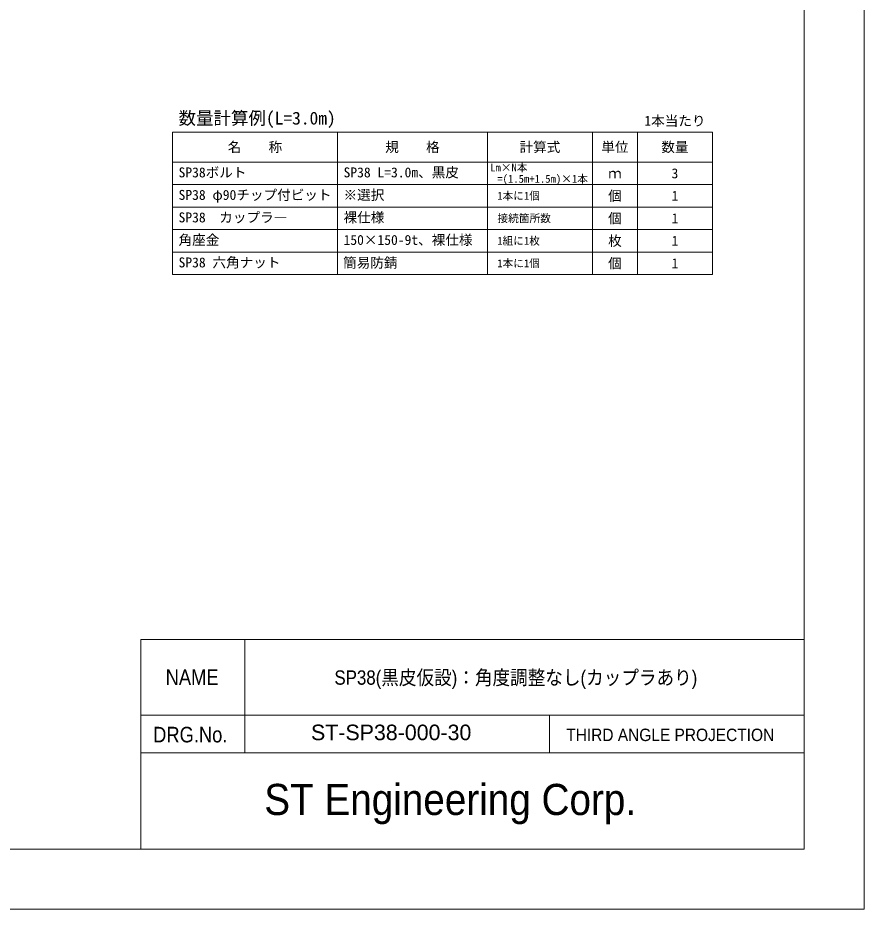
# Model space of a CAD drawing. Units: millimetres at full size, sheet at 1:2; details may follow other scales. Extents: x 10540 to 12220, y 374 to 1562.
# Drawn here: x 11656 to 12220, y 374 to 968 of the extents above; entities that cross this region are included whole.
import ezdxf
from ezdxf.enums import TextEntityAlignment as Align

# ---------------------------------------------------------------- set-up
doc = ezdxf.new("R2010")
doc.units = ezdxf.units.MM
doc.header["$LTSCALE"] = 2
doc.layers.add('7 枠・タイトル', color=7, linetype='Continuous', lineweight=13)
doc.layers.add('8 数量表', color=7, linetype='Continuous', lineweight=13)
doc.styles.add('ＭＳ ゴシック', font='')
doc.styles.add('ＭＳ Ｐゴシック', font='')
doc.styles.get('ＭＳ ゴシック').set_extended_font_data('MS Gothic')
doc.styles.get('ＭＳ Ｐゴシック').set_extended_font_data('MS PGothic')

msp = doc.modelspace()

# ---------------------------------------------------------------- linework, layer by layer
at = {"layer": '7 枠・タイトル'}
for p, q in [((12220.486, 1561.732), (12220.486, 373.732)), ((12180.486, 1521.732), (12180.486, 413.732)), ((11738.169, 553.428), (12180.486, 553.428)), ((11738.169, 553.428), (11738.169, 413.732)), ((11807.539, 553.428), (11807.539, 477.976)), ((11738.169, 503.126), (12180.486, 503.126)), ((12010.617, 503.126), (12010.617, 477.976)), ((11738.169, 477.976), (12180.486, 477.976)), ((10580.486, 413.732), (12180.486, 413.732)), ((10540.486, 373.732), (12220.486, 373.732))]:
    msp.add_line(p, q, dxfattribs=at)
at = {"layer": '8 数量表'}
for p, q in [((11759.314, 891.614), (12119.314, 891.614)), ((11759.314, 891.614), (11759.314, 796.614)), ((11869.314, 891.614), (11869.314, 796.614)), ((11969.314, 891.614), (11969.314, 796.614)), ((12039.314, 891.614), (12039.314, 796.614)), ((12069.314, 891.614), (12069.314, 796.614)), ((12119.314, 891.614), (12119.314, 796.614)), ((11759.314, 871.614), (12119.314, 871.614)), ((11759.314, 856.614), (12119.314, 856.614)), ((11759.314, 841.614), (12119.314, 841.614)), ((11759.314, 841.614), (12119.314, 841.614)), ((11759.314, 826.614), (12119.314, 826.614)), ((11759.314, 811.614), (12119.314, 811.614)), ((11759.314, 796.614), (12119.314, 796.614))]:
    msp.add_line(p, q, dxfattribs=at)

# ---------------------------------------------------------------- texts
at = {"layer": '7 枠・タイトル', "style": 'ＭＳ Ｐゴシック'}
for s, height, width, p in [('NAME', 10.37, 0.9, (11754.791, 520.035)), ('DRG.No.', 10.37, 0.9, (11746.452, 481.767)), ('ST-SP38-000-30', 10.37, 1.05, (11851.709, 483.239)), ('THIRD ANGLE PROJECTION', 8.297, 0.95, (12021.868, 483.256)), ('ST Engineering Corp.', 20.74, 0.95, (11820.562, 430.263))]:
    msp.add_text(s, height=height, dxfattribs=dict(at, width=width)).set_placement(p, align=Align.BOTTOM_LEFT)
at = {"layer": '7 枠・タイトル', "style": 'ＭＳ Ｐゴシック', "width": 0.9}
msp.add_text('SP38(黒皮仮設)：角度調整なし(カップラあり)', height=9.556, dxfattribs=at).set_placement((11988.27, 528.094), align=Align.MIDDLE_CENTER)
at = {"layer": '8 数量表', "style": 'ＭＳ ゴシック'}
for s, height, p in [('数量計算例(L=3.0m)', 8.545, (11763.386, 894.051)), ('SP38ボルト', 6.646, (11763.386, 859.415)), ('SP38 L=3.0m、黒皮', 6.646, (11873.386, 859.415)), ('SP38 φ90チップ付ビット', 6.646, (11763.386, 844.415)), ('※選択', 6.646, (11873.386, 844.415)), ('SP38\u3000カップラ―', 6.646, (11763.386, 829.415)), ('裸仕様', 6.646, (11873.386, 829.415)), ('角座金', 6.646, (11763.386, 814.415)), ('150×150-9t、裸仕様', 6.646, (11873.386, 814.415)), ('SP38 六角ナット', 6.646, (11763.386, 799.415)), ('簡易防錆', 6.646, (11873.095, 799.217))]:
    msp.add_text(s, height=height, dxfattribs=at).set_placement(p, align=Align.BOTTOM_LEFT)
for s, height, p in [('1本当たり', 6.646, (12094.314, 899.114)), ('名\u3000  称', 6.646, (11814.314, 881.614)), ('規\u3000\u3000格', 6.646, (11919.314, 881.614)), ('計算式', 6.646, (12004.314, 881.614)), ('単位', 6.646, (12054.314, 881.614)), ('数量', 6.646, (12094.314, 881.614)), ('3', 6.646, (12094.314, 864.114)), (' =(1.5m+1.5m)×1本', 5.222, (12004.314, 860.442)), ('ｍ', 6.646, (12054.314, 864.114)), ('個', 6.646, (12054.314, 849.114)), ('1', 6.646, (12094.314, 849.114)), ('個', 6.646, (12054.314, 834.114)), ('1', 6.646, (12094.314, 834.114)), ('枚', 6.646, (12054.314, 819.114)), ('1', 6.646, (12094.314, 819.114)), ('個', 6.646, (12054.314, 804.114)), ('1', 6.646, (12094.314, 804.114))]:
    msp.add_text(s, height=height, dxfattribs=at).set_placement(p, align=Align.MIDDLE_CENTER)
for s, p in [('Lm×N本', (11996.027, 867.942)), ('1本に1個', (12004.314, 849.114)), ('接続箇所数', (12011.619, 834.114)), ('1組に1枚', (12004.314, 819.114)), ('1本に1個', (12004.314, 804.114))]:
    msp.add_text(s, height=5.222, dxfattribs=at).set_placement(p, align=Align.MIDDLE_RIGHT)

doc.saveas('drawing.dxf')
